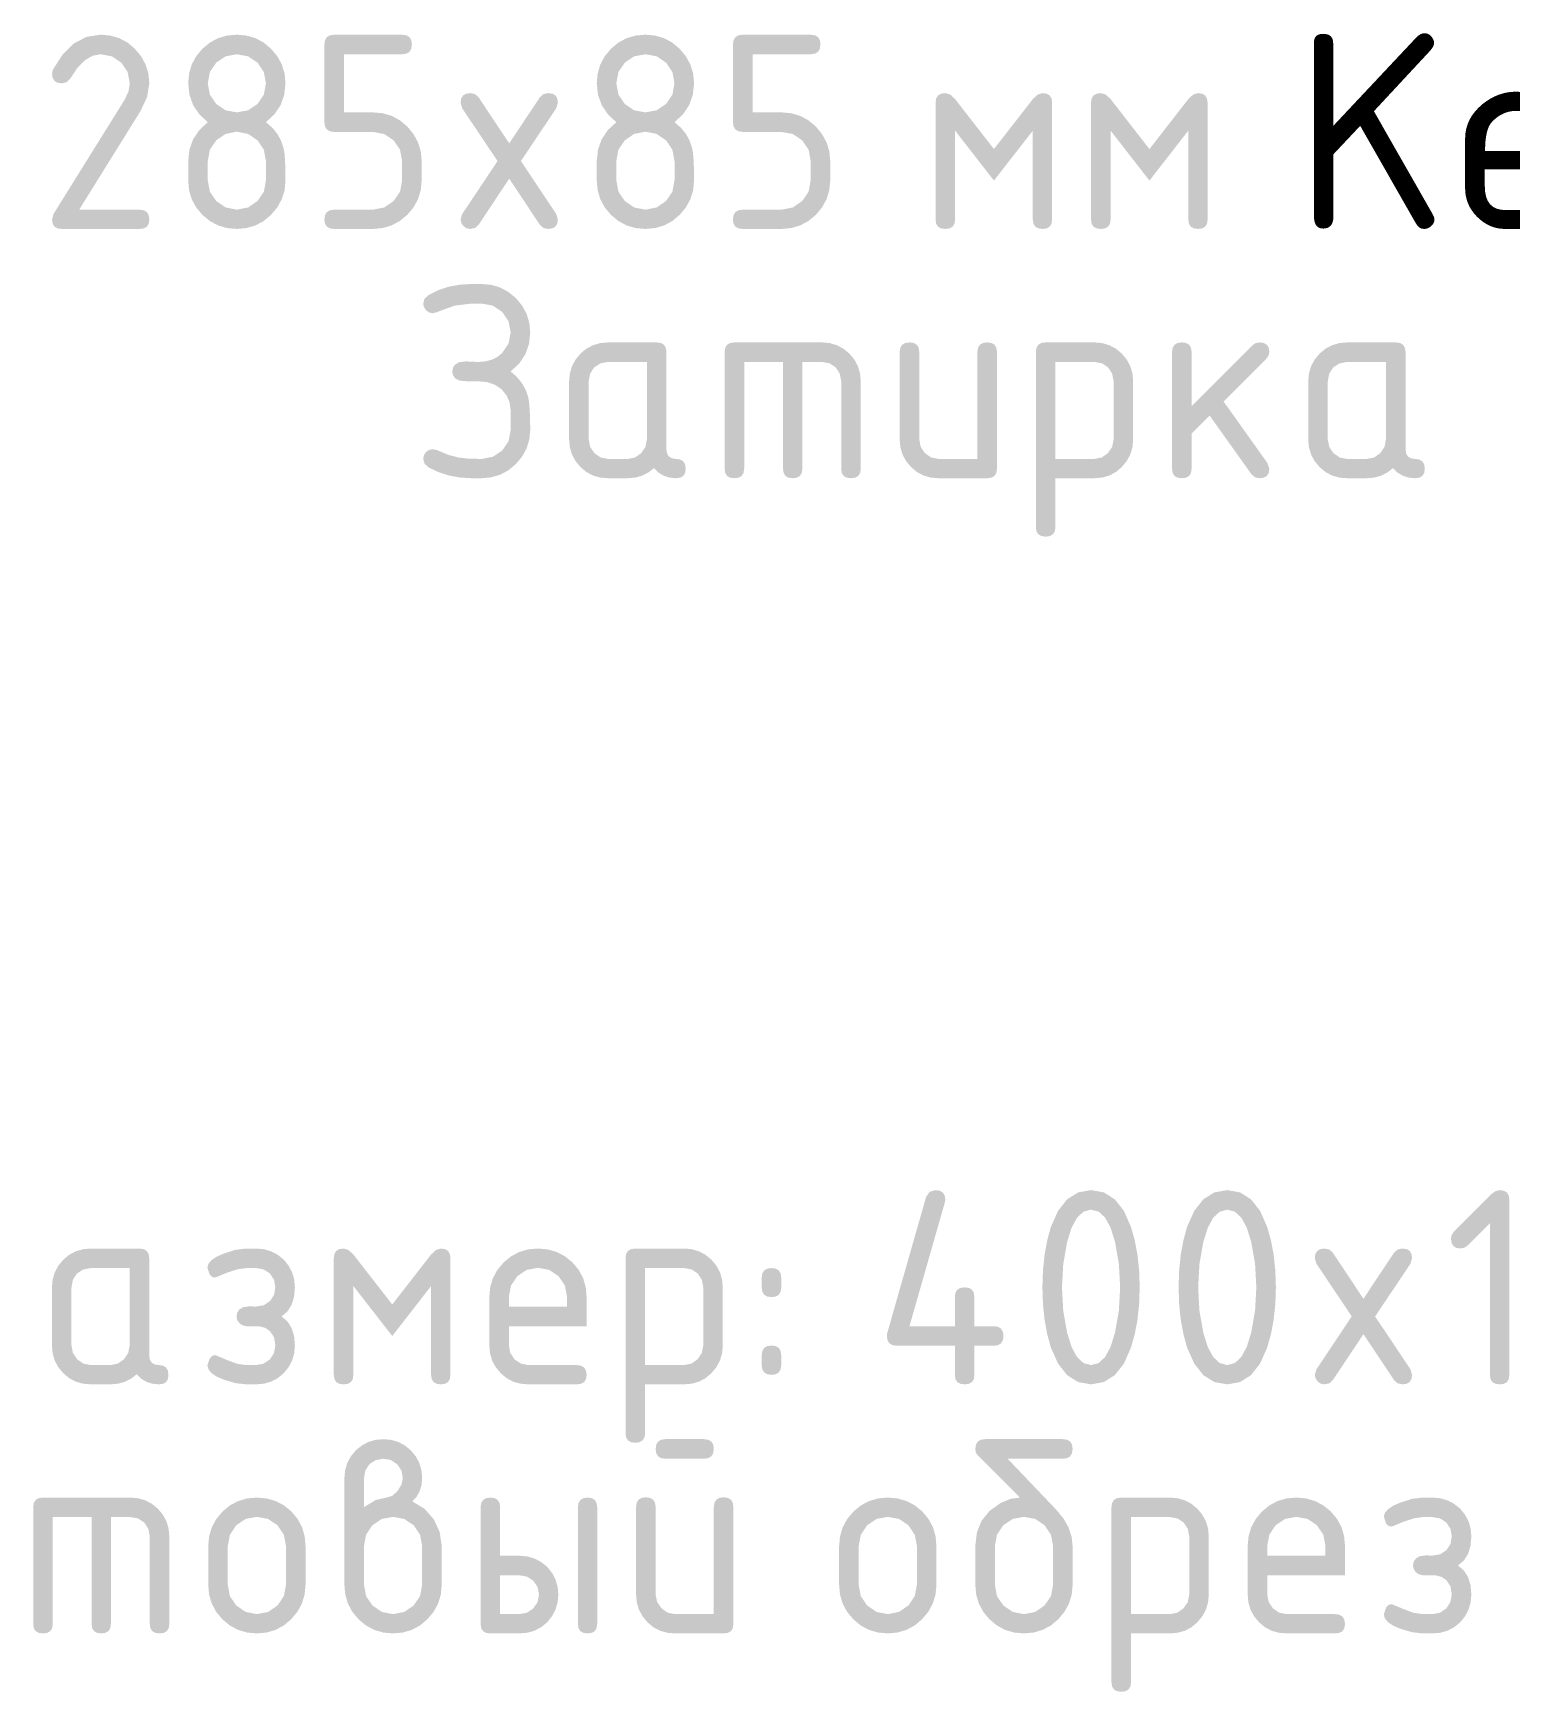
# Model space of a CAD drawing. Header units: millimetres. Extents: x 0 to 1189, y 0 to 841.
# Drawn here: x 1061.45 to 1084.46, y 331.33 to 357.18 of the extents above; entities that cross this region are included whole.
import ezdxf

# ---------------------------------------------------------------- set-up
doc = ezdxf.new("R2010")
doc.units = ezdxf.units.MM

msp = doc.modelspace()

# ---------------------------------------------------------------- hatches: boundary and pattern name
h = msp.add_hatch(color=7)
h.dxf.hatch_style = 2
h.paths.add_polyline_path([(1062.503213, 357.154589), (1062.65379, 357.141076), (1062.793773, 357.100226), (1062.92187, 357.031573), (1063.03679, 356.934654), (1063.134165, 356.817805), (1063.204359, 356.689432), (1063.246854, 356.549174), (1063.261134, 356.396668), (1063.226063, 356.180316), (1063.121126, 355.960657), (1062.168626, 354.428278), (1063.108448, 354.428278), (1063.175326, 354.41877), (1063.223032, 354.390245), (1063.251617, 354.342702), (1063.261134, 354.276143), (1063.251617, 354.209954), (1063.223032, 354.163764), (1063.175326, 354.136694), (1063.108448, 354.127866), (1061.897979, 354.127866), (1061.831101, 354.136694), (1061.783395, 354.163764), (1061.754809, 354.209954), (1061.745292, 354.276143), (1061.770648, 354.364889), (1062.880245, 356.146968), (1062.937295, 356.270371), (1062.956312, 356.396668), (1062.923997, 356.572092), (1062.825123, 356.718578), (1062.678224, 356.817452), (1062.503213, 356.849767), (1062.376124, 356.825987), (1062.255029, 356.754614), (1062.139515, 356.635594), (1062.029168, 356.468877), (1061.974529, 356.41541), (1061.897979, 356.396668), (1061.831101, 356.406263), (1061.783395, 356.434978), (1061.754809, 356.482709), (1061.745292, 356.549355), (1061.75797, 356.608335), (1061.911389, 356.847399), (1062.08615, 357.018095), (1062.283132, 357.120474)])
h = msp.add_hatch(color=7)
h.paths.add_polyline_path([(1064.624858, 354.428278), (1064.799869, 354.462798), (1064.946768, 354.563877), (1065.045642, 354.708916), (1065.077957, 354.885787), (1065.077957, 355.186199), (1065.045642, 355.36121), (1064.946768, 355.508109), (1064.799869, 355.608913), (1064.624858, 355.643157), (1064.449847, 355.608913), (1064.302948, 355.508109), (1064.204074, 355.362864), (1064.171759, 355.186199), (1064.171759, 354.885787), (1064.204074, 354.708916), (1064.302948, 354.563877), (1064.449847, 354.462798)])
h.paths.add_polyline_path([(1064.624858, 354.127866), (1064.472361, 354.141457), (1064.332163, 354.182436), (1064.203954, 354.251114), (1064.087423, 354.347801), (1063.990418, 354.464581), (1063.921576, 354.592472), (1063.880537, 354.731421), (1063.866937, 354.881377), (1063.866937, 355.186199), (1063.88604, 355.364716), (1063.943281, 355.525404), (1064.038555, 355.667798), (1064.171759, 355.791434), (1064.038555, 355.915302), (1063.943281, 356.057671), (1063.88604, 356.21823), (1063.866937, 356.396668), (1063.880537, 356.549174), (1063.921576, 356.689432), (1063.990418, 356.817805), (1064.087423, 356.934654), (1064.203954, 357.031573), (1064.332163, 357.100226), (1064.472361, 357.141076), (1064.624858, 357.154589), (1064.775435, 357.141076), (1064.915418, 357.100226), (1065.043515, 357.031573), (1065.158435, 356.934654), (1065.25581, 356.817805), (1065.326004, 356.689432), (1065.368499, 356.549174), (1065.382779, 356.396668), (1065.363676, 356.21823), (1065.306436, 356.057671), (1065.211162, 355.915302), (1065.077957, 355.791434), (1065.178141, 355.704316), (1065.256827, 355.607535), (1065.314842, 355.501141), (1065.353014, 355.385188), (1065.366501, 355.308251), (1065.375751, 355.198395), (1065.381074, 355.055983), (1065.382779, 354.881377), (1065.368499, 354.731421), (1065.326004, 354.592472), (1065.25581, 354.464581), (1065.158435, 354.347801), (1065.043515, 354.251114), (1064.915418, 354.182436), (1064.775435, 354.141457)])
h.paths.add_polyline_path([(1064.624858, 355.94412), (1064.799869, 355.976435), (1064.946768, 356.07531), (1065.045642, 356.221726), (1065.077957, 356.396668), (1065.045642, 356.572092), (1064.946768, 356.718578), (1064.799869, 356.817452), (1064.624858, 356.849767), (1064.449847, 356.817452), (1064.302948, 356.718578), (1064.204074, 356.572092), (1064.171759, 356.396668), (1064.204074, 356.221726), (1064.302948, 356.07531), (1064.449847, 355.976435)])
h = msp.add_hatch(color=7)
h.dxf.hatch_style = 2
h.paths.add_polyline_path([(1065.988582, 355.791434), (1065.988582, 357.002454), (1065.998099, 357.069013), (1066.026685, 357.116555), (1066.074391, 357.145081), (1066.141269, 357.154589), (1067.199602, 357.154589), (1067.266161, 357.145081), (1067.313704, 357.116555), (1067.342229, 357.069013), (1067.351737, 357.002454), (1067.342229, 356.935576), (1067.313704, 356.88787), (1067.266161, 356.859284), (1067.199602, 356.849767), (1066.293404, 356.849767), (1066.293404, 355.94412), (1066.746503, 355.94412), (1066.89708, 355.930521), (1067.037062, 355.889481), (1067.16516, 355.82064), (1067.280079, 355.723634), (1067.377455, 355.604624), (1067.447649, 355.475587), (1067.490144, 355.336216), (1067.504424, 355.186199), (1067.504424, 354.885787), (1067.490144, 354.733281), (1067.447649, 354.593023), (1067.377455, 354.46465), (1067.280079, 354.347801), (1067.163299, 354.251114), (1067.035409, 354.182436), (1066.89646, 354.141457), (1066.746503, 354.127866), (1066.141269, 354.127866), (1066.074391, 354.136694), (1066.026685, 354.163764), (1065.998099, 354.209954), (1065.988582, 354.276143), (1065.998099, 354.342702), (1066.026685, 354.390245), (1066.074391, 354.41877), (1066.141269, 354.428278), (1066.746503, 354.428278), (1066.921514, 354.462798), (1067.068413, 354.563877), (1067.167287, 354.708916), (1067.199602, 354.885787), (1067.199602, 355.186199), (1067.167287, 355.36121), (1067.068413, 355.508109), (1066.921514, 355.606983), (1066.746503, 355.639298), (1066.141269, 355.639298), (1066.074391, 355.648807), (1066.026685, 355.677332), (1065.998099, 355.724875)])
h = msp.add_hatch(color=7)
h.paths.add_polyline_path([(1070.989793, 354.428278), (1071.164804, 354.462798), (1071.311703, 354.563877), (1071.410577, 354.708916), (1071.442892, 354.885787), (1071.442892, 355.186199), (1071.410577, 355.36121), (1071.311703, 355.508109), (1071.164804, 355.608913), (1070.989793, 355.643157), (1070.814782, 355.608913), (1070.667883, 355.508109), (1070.569009, 355.362864), (1070.536694, 355.186199), (1070.536694, 354.885787), (1070.569009, 354.708916), (1070.667883, 354.563877), (1070.814782, 354.462798)])
h.paths.add_polyline_path([(1070.989793, 354.127866), (1070.837296, 354.141457), (1070.697098, 354.182436), (1070.568888, 354.251114), (1070.452358, 354.347801), (1070.355353, 354.464581), (1070.286511, 354.592472), (1070.245471, 354.731421), (1070.231872, 354.881377), (1070.231872, 355.186199), (1070.250975, 355.364716), (1070.308215, 355.525404), (1070.403489, 355.667798), (1070.536694, 355.791434), (1070.403489, 355.915302), (1070.308215, 356.057671), (1070.250975, 356.21823), (1070.231872, 356.396668), (1070.245471, 356.549174), (1070.286511, 356.689432), (1070.355353, 356.817805), (1070.452358, 356.934654), (1070.568888, 357.031573), (1070.697098, 357.100226), (1070.837296, 357.141076), (1070.989793, 357.154589), (1071.140369, 357.141076), (1071.280352, 357.100226), (1071.40845, 357.031573), (1071.523369, 356.934654), (1071.620745, 356.817805), (1071.690939, 356.689432), (1071.733434, 356.549174), (1071.747714, 356.396668), (1071.728611, 356.21823), (1071.671371, 356.057671), (1071.576097, 355.915302), (1071.442892, 355.791434), (1071.543075, 355.704316), (1071.621761, 355.607535), (1071.679777, 355.501141), (1071.717948, 355.385188), (1071.731436, 355.308251), (1071.740686, 355.198395), (1071.746009, 355.055983), (1071.747714, 354.881377), (1071.733434, 354.731421), (1071.690939, 354.592472), (1071.620745, 354.464581), (1071.523369, 354.347801), (1071.40845, 354.251114), (1071.280352, 354.182436), (1071.140369, 354.141457)])
h.paths.add_polyline_path([(1070.989793, 355.94412), (1071.164804, 355.976435), (1071.311703, 356.07531), (1071.410577, 356.221726), (1071.442892, 356.396668), (1071.410577, 356.572092), (1071.311703, 356.718578), (1071.164804, 356.817452), (1070.989793, 356.849767), (1070.814782, 356.817452), (1070.667883, 356.718578), (1070.569009, 356.572092), (1070.536694, 356.396668), (1070.569009, 356.221726), (1070.667883, 356.07531), (1070.814782, 355.976435)])
h = msp.add_hatch(color=7)
h.dxf.hatch_style = 2
h.paths.add_polyline_path([(1072.353517, 355.791434), (1072.353517, 357.002454), (1072.363034, 357.069013), (1072.39162, 357.116555), (1072.439326, 357.145081), (1072.506203, 357.154589), (1073.564537, 357.154589), (1073.631096, 357.145081), (1073.678638, 357.116555), (1073.707164, 357.069013), (1073.716672, 357.002454), (1073.707164, 356.935576), (1073.678638, 356.88787), (1073.631096, 356.859284), (1073.564537, 356.849767), (1072.658339, 356.849767), (1072.658339, 355.94412), (1073.111438, 355.94412), (1073.262014, 355.930521), (1073.401997, 355.889481), (1073.530094, 355.82064), (1073.645014, 355.723634), (1073.74239, 355.604624), (1073.812584, 355.475587), (1073.855079, 355.336216), (1073.869359, 355.186199), (1073.869359, 354.885787), (1073.855079, 354.733281), (1073.812584, 354.593023), (1073.74239, 354.46465), (1073.645014, 354.347801), (1073.528234, 354.251114), (1073.400344, 354.182436), (1073.261394, 354.141457), (1073.111438, 354.127866), (1072.506203, 354.127866), (1072.439326, 354.136694), (1072.39162, 354.163764), (1072.363034, 354.209954), (1072.353517, 354.276143), (1072.363034, 354.342702), (1072.39162, 354.390245), (1072.439326, 354.41877), (1072.506203, 354.428278), (1073.111438, 354.428278), (1073.286449, 354.462798), (1073.433348, 354.563877), (1073.532222, 354.708916), (1073.564537, 354.885787), (1073.564537, 355.186199), (1073.532222, 355.36121), (1073.433348, 355.508109), (1073.286449, 355.606983), (1073.111438, 355.639298), (1072.506203, 355.639298), (1072.439326, 355.648807), (1072.39162, 355.677332), (1072.363034, 355.724875)])
h = msp.add_hatch(color=7)
h.dxf.hatch_style = 2
h.paths.add_polyline_path([(1069.050049, 355.186199), (1069.600713, 354.360479), (1069.626069, 354.276143), (1069.616552, 354.209954), (1069.587966, 354.163764), (1069.54026, 354.136694), (1069.473382, 354.127866), (1069.400484, 354.143645), (1069.346603, 354.191256), (1068.868148, 354.911143), (1068.389693, 354.191256), (1068.335812, 354.143645), (1068.262914, 354.127866), (1068.205243, 354.137926), (1068.15708, 354.17031), (1068.122492, 354.220126), (1068.110227, 354.276143), (1068.135583, 354.360479), (1068.686247, 355.186199), (1068.135583, 356.00751), (1068.110227, 356.096256), (1068.119744, 356.160584), (1068.14833, 356.206981), (1068.196036, 356.235085), (1068.262914, 356.244533), (1068.335812, 356.228754), (1068.389693, 356.181143), (1068.868148, 355.461256), (1069.346603, 356.181143), (1069.400484, 356.228754), (1069.473382, 356.244533), (1069.54026, 356.235705), (1069.587966, 356.208635), (1069.616552, 356.162445), (1069.626069, 356.096256), (1069.600713, 356.00751)])
h = msp.add_hatch(color=7)
h.dxf.hatch_style = 2
h.paths.add_polyline_path([(1076.419497, 354.881377), (1075.814263, 355.660245), (1075.814263, 354.276143), (1075.804754, 354.209954), (1075.776229, 354.163764), (1075.728687, 354.136694), (1075.662127, 354.127866), (1075.59525, 354.136694), (1075.547544, 354.163764), (1075.518958, 354.209954), (1075.509441, 354.276143), (1075.509441, 356.096256), (1075.518958, 356.160584), (1075.547544, 356.206981), (1075.59525, 356.235085), (1075.662127, 356.244533), (1075.738195, 356.221726), (1075.814263, 356.151377), (1076.419497, 355.37251), (1077.025283, 356.151377), (1077.101351, 356.221726), (1077.177418, 356.244533), (1077.241747, 356.235085), (1077.288144, 356.206981), (1077.316247, 356.160584), (1077.325695, 356.096256), (1077.325695, 354.276143), (1077.316247, 354.209954), (1077.288144, 354.163764), (1077.241747, 354.136694), (1077.177418, 354.127866), (1077.110859, 354.136694), (1077.063317, 354.163764), (1077.034791, 354.209954), (1077.025283, 354.276143), (1077.025283, 355.660245)])
h = msp.add_hatch(color=7)
h.dxf.hatch_style = 2
h.paths.add_polyline_path([(1078.84185, 354.881377), (1078.236615, 355.660245), (1078.236615, 354.276143), (1078.227107, 354.209954), (1078.198582, 354.163764), (1078.151039, 354.136694), (1078.08448, 354.127866), (1078.017602, 354.136694), (1077.969896, 354.163764), (1077.94131, 354.209954), (1077.931793, 354.276143), (1077.931793, 356.096256), (1077.94131, 356.160584), (1077.969896, 356.206981), (1078.017602, 356.235085), (1078.08448, 356.244533), (1078.160548, 356.221726), (1078.236615, 356.151377), (1078.84185, 355.37251), (1079.447635, 356.151377), (1079.523703, 356.221726), (1079.599771, 356.244533), (1079.664099, 356.235085), (1079.710496, 356.206981), (1079.7386, 356.160584), (1079.748048, 356.096256), (1079.748048, 354.276143), (1079.7386, 354.209954), (1079.710496, 354.163764), (1079.664099, 354.136694), (1079.599771, 354.127866), (1079.533212, 354.136694), (1079.485669, 354.163764), (1079.457144, 354.209954), (1079.447635, 354.276143), (1079.447635, 355.660245)])
h = msp.add_hatch(color=7)
h.dxf.hatch_style = 2
h.paths.add_polyline_path([(1068.285219, 352.965675), (1068.017949, 352.93336), (1067.747785, 352.834486), (1067.679985, 352.81354), (1067.622314, 352.825529), (1067.574152, 352.859842), (1067.539563, 352.911312), (1067.527298, 352.965675), (1067.549623, 353.04319), (1067.616595, 353.101274), (1067.768042, 353.175852), (1067.930237, 353.228674), (1068.102767, 353.260102), (1068.285219, 353.270498), (1068.437355, 353.270498), (1068.587544, 353.256984), (1068.726467, 353.216134), (1068.854229, 353.147482), (1068.970931, 353.050563), (1069.068539, 352.933714), (1069.138707, 352.805341), (1069.181073, 352.665082), (1069.195276, 352.512577), (1069.17625, 352.334138), (1069.119139, 352.173579), (1069.023891, 352.031211), (1068.890454, 351.907342), (1068.988777, 351.820224), (1069.06767, 351.723443), (1069.126718, 351.61705), (1069.16551, 351.501096), (1069.17737, 351.424159), (1069.186801, 351.314303), (1069.193028, 351.171892), (1069.195276, 350.997286), (1069.181073, 350.847329), (1069.138707, 350.70838), (1069.068539, 350.580489), (1068.970931, 350.463709), (1068.854229, 350.367023), (1068.726467, 350.298345), (1068.587544, 350.257365), (1068.437355, 350.243774), (1068.285219, 350.243774), (1068.105248, 350.25411), (1067.933544, 350.285116), (1067.770522, 350.336792), (1067.616595, 350.409139), (1067.549623, 350.468601), (1067.527298, 350.544187), (1067.539563, 350.604063), (1067.574152, 350.65443), (1067.622314, 350.686814), (1067.679985, 350.696873), (1067.747785, 350.679786), (1067.922658, 350.606819), (1068.081821, 350.565684), (1068.228169, 350.550181), (1068.437355, 350.544187), (1068.612779, 350.578155), (1068.759265, 350.675376), (1068.858139, 350.822275), (1068.890454, 350.997286), (1068.890454, 351.302108), (1068.875226, 351.419034), (1068.831474, 351.526452), (1068.752771, 351.62661), (1068.650813, 351.698087), (1068.525911, 351.740935), (1068.378375, 351.755207), (1068.285219, 351.755207), (1068.200332, 351.755207), (1068.093121, 351.765266), (1068.027251, 351.79765), (1067.992662, 351.847535), (1067.980397, 351.907342), (1067.992662, 351.967218), (1068.027251, 352.017585), (1068.090434, 352.051898), (1068.192064, 352.063887), (1068.28081, 352.060029), (1068.382785, 352.055619), (1068.496111, 352.064327), (1068.595691, 352.090139), (1068.681836, 352.132591), (1068.754855, 352.191218), (1068.856141, 352.339288), (1068.890454, 352.512577), (1068.858139, 352.688001), (1068.759265, 352.834486), (1068.611125, 352.93336), (1068.437355, 352.965675)])
h = msp.add_hatch(color=7)
h.paths.add_polyline_path([(1071.012351, 352.055619), (1070.407117, 352.055619), (1070.289364, 352.033846), (1070.191041, 351.970732), (1070.127926, 351.872478), (1070.106153, 351.755207), (1070.106153, 350.849009), (1070.128478, 350.733391), (1070.19545, 350.633484), (1070.293222, 350.566511), (1070.407117, 350.544187), (1070.711388, 350.544187), (1070.826936, 350.566511), (1070.923055, 350.633484), (1070.990027, 350.731738), (1071.012351, 350.849009)])
h.paths.add_polyline_path([(1071.617586, 350.392051), (1071.608138, 350.325862), (1071.580034, 350.279672), (1071.533637, 350.252602), (1071.469309, 350.243774), (1071.366912, 350.253352), (1071.275212, 350.282359), (1071.193744, 350.331211), (1071.122043, 350.40032), (1071.032376, 350.331211), (1070.934286, 350.282359), (1070.82741, 350.253352), (1070.711388, 350.243774), (1070.407117, 350.243774), (1070.284704, 350.254239), (1070.172368, 350.286149), (1070.070471, 350.34028), (1069.979374, 350.417407), (1069.901558, 350.510425), (1069.845911, 350.612537), (1069.812485, 350.724985), (1069.801331, 350.849009), (1069.801331, 351.755207), (1069.812485, 351.87737), (1069.845911, 351.990024), (1069.901558, 352.093171), (1069.979374, 352.186808), (1070.070471, 352.262075), (1070.172368, 352.316413), (1070.284704, 352.349357), (1070.407117, 352.360441), (1071.164487, 352.360441), (1071.231365, 352.350993), (1071.279071, 352.32289), (1071.307656, 352.276493), (1071.317173, 352.212164), (1071.317173, 350.696873), (1071.326682, 350.629995), (1071.355207, 350.58229), (1071.40275, 350.553704), (1071.469309, 350.544187), (1071.533637, 350.534678), (1071.580034, 350.506153), (1071.608138, 350.458611)])
h = msp.add_hatch(color=7)
h.dxf.hatch_style = 2
h.paths.add_polyline_path([(1072.376287, 352.360441), (1073.739443, 352.360441), (1073.860917, 352.349357), (1073.972055, 352.316413), (1074.073686, 352.262075), (1074.166634, 352.186808), (1074.244451, 352.093171), (1074.300097, 351.990024), (1074.333523, 351.87737), (1074.344677, 351.755207), (1074.344677, 350.392051), (1074.33516, 350.325862), (1074.306574, 350.279672), (1074.258868, 350.252602), (1074.19199, 350.243774), (1074.125431, 350.252602), (1074.077889, 350.279672), (1074.049363, 350.325862), (1074.039855, 350.392051), (1074.039855, 351.755207), (1074.018082, 351.872478), (1073.954968, 351.970732), (1073.856714, 352.0355), (1073.739443, 352.055619), (1073.434621, 352.055619), (1073.434621, 350.392051), (1073.425103, 350.325862), (1073.396518, 350.279672), (1073.348812, 350.252602), (1073.281934, 350.243774), (1073.217838, 350.252602), (1073.171415, 350.279672), (1073.143183, 350.325862), (1073.133657, 350.392051), (1073.133657, 352.055619), (1072.528423, 352.055619), (1072.528423, 350.392051), (1072.518914, 350.325862), (1072.490389, 350.279672), (1072.442846, 350.252602), (1072.376287, 350.243774), (1072.309409, 350.252602), (1072.261703, 350.279672), (1072.233118, 350.325862), (1072.223601, 350.392051), (1072.223601, 352.212164), (1072.233118, 352.276493), (1072.261703, 352.32289), (1072.309409, 352.350993)])
h = msp.add_hatch(color=7)
h.dxf.hatch_style = 2
h.paths.add_polyline_path([(1076.466655, 352.212164), (1076.466655, 350.392051), (1076.457138, 350.325862), (1076.428552, 350.279672), (1076.380846, 350.252602), (1076.313968, 350.243774), (1075.556598, 350.243774), (1075.434185, 350.254239), (1075.321849, 350.286149), (1075.219952, 350.34028), (1075.128855, 350.417407), (1075.051039, 350.510425), (1074.995392, 350.612537), (1074.961966, 350.724985), (1074.950813, 350.849009), (1074.950813, 352.212164), (1074.96033, 352.276493), (1074.988915, 352.32289), (1075.036621, 352.350993), (1075.103499, 352.360441), (1075.170058, 352.350993), (1075.217601, 352.32289), (1075.246126, 352.276493), (1075.255635, 352.212164), (1075.255635, 350.849009), (1075.277959, 350.733391), (1075.344932, 350.633484), (1075.442703, 350.566511), (1075.556598, 350.544187), (1076.161833, 350.544187), (1076.161833, 352.212164), (1076.171341, 352.276493), (1076.199866, 352.32289), (1076.247409, 352.350993), (1076.313968, 352.360441), (1076.380846, 352.350993), (1076.428552, 352.32289), (1076.457138, 352.276493)])
h = msp.add_hatch(color=7)
h.paths.add_polyline_path([(1077.072374, 352.212164), (1077.081891, 352.276493), (1077.110477, 352.32289), (1077.158183, 352.350993), (1077.225061, 352.360441), (1077.982431, 352.360441), (1078.104843, 352.349357), (1078.217179, 352.316413), (1078.319077, 352.262075), (1078.410174, 352.186808), (1078.48799, 352.093171), (1078.543637, 351.990024), (1078.577063, 351.87737), (1078.588216, 351.755207), (1078.588216, 350.849009), (1078.577063, 350.726846), (1078.543637, 350.614191), (1078.48799, 350.511045), (1078.410174, 350.417407), (1078.319077, 350.34028), (1078.217179, 350.286149), (1078.104843, 350.254239), (1077.982431, 350.243774), (1077.377196, 350.243774), (1077.377196, 349.481995), (1077.367688, 349.417666), (1077.339162, 349.37127), (1077.29162, 349.343166), (1077.225061, 349.333718), (1077.158183, 349.343166), (1077.110477, 349.37127), (1077.081891, 349.417666), (1077.072374, 349.481995)])
h.paths.add_polyline_path([(1077.377196, 352.055619), (1077.377196, 350.544187), (1077.982431, 350.544187), (1078.097979, 350.566511), (1078.194097, 350.633484), (1078.26107, 350.731738), (1078.283394, 350.849009), (1078.283394, 351.755207), (1078.261621, 351.872478), (1078.198507, 351.970732), (1078.100184, 352.0355), (1077.982431, 352.055619)])
h = msp.add_hatch(color=7)
h.dxf.hatch_style = 2
h.paths.add_polyline_path([(1079.498758, 351.365498), (1080.451258, 352.317998), (1080.497767, 352.350381), (1080.557091, 352.360441), (1080.623969, 352.350993), (1080.671675, 352.32289), (1080.700261, 352.276493), (1080.709778, 352.212164), (1080.697513, 352.154493), (1080.662924, 352.106331), (1079.998159, 351.437707), (1080.680012, 350.480797), (1080.709778, 350.392051), (1080.700261, 350.325862), (1080.671675, 350.279672), (1080.623969, 350.252602), (1080.557091, 350.243774), (1080.484193, 350.259553), (1080.430312, 350.307164), (1079.778224, 351.22163), (1079.498758, 350.938306), (1079.498758, 350.392051), (1079.489249, 350.325862), (1079.460724, 350.279672), (1079.413182, 350.252602), (1079.346622, 350.243774), (1079.279744, 350.252602), (1079.232038, 350.279672), (1079.203453, 350.325862), (1079.193936, 350.392051), (1079.193936, 352.212164), (1079.203453, 352.276493), (1079.232038, 352.32289), (1079.279744, 352.350993), (1079.346622, 352.360441), (1079.413182, 352.350993), (1079.460724, 352.32289), (1079.489249, 352.276493), (1079.498758, 352.212164)])
h = msp.add_hatch(color=7)
h.paths.add_polyline_path([(1082.526517, 352.055619), (1081.921283, 352.055619), (1081.80353, 352.033846), (1081.705206, 351.970732), (1081.642092, 351.872478), (1081.620319, 351.755207), (1081.620319, 350.849009), (1081.642644, 350.733391), (1081.709616, 350.633484), (1081.807388, 350.566511), (1081.921283, 350.544187), (1082.225554, 350.544187), (1082.341102, 350.566511), (1082.43722, 350.633484), (1082.504193, 350.731738), (1082.526517, 350.849009)])
h.paths.add_polyline_path([(1083.131752, 350.392051), (1083.122303, 350.325862), (1083.0942, 350.279672), (1083.047803, 350.252602), (1082.983475, 350.243774), (1082.881078, 350.253352), (1082.789378, 350.282359), (1082.70791, 350.331211), (1082.636209, 350.40032), (1082.546542, 350.331211), (1082.448451, 350.282359), (1082.341576, 350.253352), (1082.225554, 350.243774), (1081.921283, 350.243774), (1081.79887, 350.254239), (1081.686534, 350.286149), (1081.584637, 350.34028), (1081.49354, 350.417407), (1081.415724, 350.510425), (1081.360077, 350.612537), (1081.326651, 350.724985), (1081.315497, 350.849009), (1081.315497, 351.755207), (1081.326651, 351.87737), (1081.360077, 351.990024), (1081.415724, 352.093171), (1081.49354, 352.186808), (1081.584637, 352.262075), (1081.686534, 352.316413), (1081.79887, 352.349357), (1081.921283, 352.360441), (1082.678653, 352.360441), (1082.745531, 352.350993), (1082.793237, 352.32289), (1082.821822, 352.276493), (1082.831339, 352.212164), (1082.831339, 350.696873), (1082.840848, 350.629995), (1082.869373, 350.58229), (1082.916915, 350.553704), (1082.983475, 350.544187), (1083.047803, 350.534678), (1083.0942, 350.506153), (1083.122303, 350.458611)])
h = msp.add_hatch(color=7)
h.dxf.hatch_style = 2
h.paths.add_polyline_path([(1074.751919, 336.879089), (1074.756329, 336.921532), (1075.361564, 339.042609), (1075.415238, 339.124326), (1075.509841, 339.1523), (1075.5764, 339.142792), (1075.623942, 339.114267), (1075.652467, 339.066724), (1075.661976, 339.000165), (1075.653708, 338.957721), (1075.103595, 337.031775), (1075.810253, 337.031775), (1075.810253, 337.488733), (1075.81977, 337.554689), (1075.848356, 337.600905), (1075.896062, 337.628104), (1075.962939, 337.63701), (1076.029499, 337.628104), (1076.077041, 337.600905), (1076.105566, 337.554689), (1076.115075, 337.488733), (1076.115075, 337.031775), (1076.419897, 337.031775), (1076.484225, 337.022181), (1076.530622, 336.993466), (1076.558726, 336.945734), (1076.568174, 336.879089), (1076.558726, 336.812529), (1076.530622, 336.764987), (1076.484225, 336.736462), (1076.419897, 336.726953), (1076.115075, 336.726953), (1076.115075, 336.273854), (1076.105566, 336.207665), (1076.077041, 336.161475), (1076.029499, 336.134405), (1075.962939, 336.125577), (1075.896062, 336.134405), (1075.848356, 336.161475), (1075.81977, 336.207665), (1075.810253, 336.273854), (1075.810253, 336.726953), (1074.904606, 336.726953), (1074.837728, 336.736462), (1074.790022, 336.764987), (1074.761437, 336.812529)])
h = msp.add_hatch(color=7)
h.paths.add_polyline_path([(1078.385397, 337.63701), (1078.365829, 338.003706), (1078.30492, 338.348077), (1078.236543, 338.567263), (1078.151889, 338.723248), (1078.050594, 338.816498), (1077.932298, 338.847478), (1077.81563, 338.816429), (1077.714155, 338.722697), (1077.628596, 338.565403), (1077.559677, 338.343668), (1077.498768, 337.998193), (1077.4792, 337.63701), (1077.498768, 337.273897), (1077.559677, 336.9298), (1077.628053, 336.709926), (1077.712708, 336.552425), (1077.814002, 336.457659), (1077.932298, 336.42599), (1078.050594, 336.457659), (1078.151889, 336.552425), (1078.236543, 336.709926), (1078.30492, 336.9298), (1078.365829, 337.273897)])
h.paths.add_polyline_path([(1078.690219, 337.63701), (1078.681512, 337.375889), (1078.6557, 337.132648), (1078.613247, 336.907597), (1078.554621, 336.701046), (1078.443818, 336.448813), (1078.302371, 336.269031), (1078.131468, 336.161389), (1077.932298, 336.125577), (1077.731432, 336.161389), (1077.560228, 336.269031), (1077.418376, 336.448813), (1077.305567, 336.701046), (1077.249489, 336.907597), (1077.208346, 337.132648), (1077.183016, 337.375889), (1077.174377, 337.63701), (1077.183016, 337.900439), (1077.208346, 338.144954), (1077.249489, 338.370453), (1077.305567, 338.576832), (1077.418376, 338.829297), (1077.560228, 339.009053), (1077.731432, 339.116566), (1077.932298, 339.1523), (1078.131468, 339.116566), (1078.302371, 339.009053), (1078.443818, 338.829297), (1078.554621, 338.576832), (1078.613247, 338.368593), (1078.6557, 338.143301), (1078.681512, 337.899819)])
h = msp.add_hatch(color=7)
h.paths.add_polyline_path([(1080.507148, 337.63701), (1080.48758, 338.003706), (1080.42667, 338.348077), (1080.358294, 338.567263), (1080.273639, 338.723248), (1080.172345, 338.816498), (1080.054049, 338.847478), (1079.937381, 338.816429), (1079.835905, 338.722697), (1079.750346, 338.565403), (1079.681427, 338.343668), (1079.620518, 337.998193), (1079.60095, 337.63701), (1079.620518, 337.273897), (1079.681427, 336.9298), (1079.749804, 336.709926), (1079.834458, 336.552425), (1079.935753, 336.457659), (1080.054049, 336.42599), (1080.172345, 336.457659), (1080.273639, 336.552425), (1080.358294, 336.709926), (1080.42667, 336.9298), (1080.48758, 337.273897)])
h.paths.add_polyline_path([(1080.81197, 337.63701), (1080.803262, 337.375889), (1080.77745, 337.132648), (1080.734998, 336.907597), (1080.676371, 336.701046), (1080.565568, 336.448813), (1080.424121, 336.269031), (1080.253218, 336.161389), (1080.054049, 336.125577), (1079.853183, 336.161389), (1079.681979, 336.269031), (1079.540127, 336.448813), (1079.427317, 336.701046), (1079.37124, 336.907597), (1079.330096, 337.132648), (1079.304766, 337.375889), (1079.296128, 337.63701), (1079.304766, 337.900439), (1079.330096, 338.144954), (1079.37124, 338.370453), (1079.427317, 338.576832), (1079.540127, 338.829297), (1079.681979, 339.009053), (1079.853183, 339.116566), (1080.054049, 339.1523), (1080.253218, 339.116566), (1080.424121, 339.009053), (1080.565568, 338.829297), (1080.676371, 338.576832), (1080.734998, 338.368593), (1080.77745, 338.143301), (1080.803262, 337.899819)])
h = msp.add_hatch(color=7)
h.dxf.hatch_style = 2
h.paths.add_polyline_path([(1084.145414, 338.635812), (1083.798149, 338.288546), (1083.749986, 338.25444), (1083.692315, 338.242244), (1083.625437, 338.251752), (1083.577731, 338.280278), (1083.549146, 338.32782), (1083.539629, 338.394379), (1083.549688, 338.452257), (1083.582072, 338.500213), (1084.174629, 339.09332), (1084.236089, 339.137073), (1084.29755, 339.1523), (1084.364109, 339.142792), (1084.411651, 339.114267), (1084.440177, 339.066724), (1084.449685, 339.000165), (1084.449685, 336.273854), (1084.440177, 336.207665), (1084.411651, 336.161475), (1084.364109, 336.134405), (1084.29755, 336.125577), (1084.23099, 336.134405), (1084.183448, 336.161475), (1084.154923, 336.207665), (1084.145414, 336.273854)])
h = msp.add_hatch(color=7)
h.paths.add_polyline_path([(1062.954652, 337.937422), (1062.349418, 337.937422), (1062.231665, 337.915649), (1062.133342, 337.852535), (1062.070228, 337.754281), (1062.048455, 337.63701), (1062.048455, 336.730812), (1062.070779, 336.615194), (1062.137751, 336.515287), (1062.235523, 336.448314), (1062.349418, 336.42599), (1062.653689, 336.42599), (1062.769237, 336.448314), (1062.865356, 336.515287), (1062.932328, 336.613541), (1062.954652, 336.730812)])
h.paths.add_polyline_path([(1063.559887, 336.273854), (1063.550439, 336.207665), (1063.522335, 336.161475), (1063.475938, 336.134405), (1063.41161, 336.125577), (1063.309213, 336.135155), (1063.217513, 336.164162), (1063.136045, 336.213014), (1063.064344, 336.282122), (1062.974677, 336.213014), (1062.876587, 336.164162), (1062.769711, 336.135155), (1062.653689, 336.125577), (1062.349418, 336.125577), (1062.227005, 336.136042), (1062.114669, 336.167952), (1062.012772, 336.222083), (1061.921675, 336.29921), (1061.843859, 336.392228), (1061.788212, 336.49434), (1061.754786, 336.606788), (1061.743632, 336.730812), (1061.743632, 337.63701), (1061.754786, 337.759173), (1061.788212, 337.871827), (1061.843859, 337.974973), (1061.921675, 338.068611), (1062.012772, 338.143878), (1062.114669, 338.198216), (1062.227005, 338.231159), (1062.349418, 338.242244), (1063.106788, 338.242244), (1063.173666, 338.232796), (1063.221372, 338.204692), (1063.249957, 338.158296), (1063.259475, 338.093967), (1063.259475, 336.578676), (1063.268983, 336.511798), (1063.297508, 336.464092), (1063.345051, 336.435507), (1063.41161, 336.42599), (1063.475938, 336.416481), (1063.522335, 336.387956), (1063.550439, 336.340413)])
h = msp.add_hatch(color=7)
h.dxf.hatch_style = 2
h.paths.add_polyline_path([(1065.224424, 336.730812), (1065.204856, 336.856764), (1065.143946, 336.951298), (1065.068016, 337.005592), (1064.966455, 337.031775), (1064.771876, 337.031775), (1064.709244, 337.046865), (1064.666043, 337.078077), (1064.631454, 337.12624), (1064.619189, 337.183911), (1064.631454, 337.245233), (1064.666043, 337.294154), (1064.725436, 337.32826), (1064.813768, 337.340456), (1064.860622, 337.340456), (1064.911334, 337.336046), (1065.04521, 337.35837), (1065.143946, 337.425343), (1065.204856, 337.520014), (1065.224424, 337.63701), (1065.204373, 337.754281), (1065.140088, 337.852535), (1065.041558, 337.917303), (1064.924011, 337.937422), (1064.771876, 337.937422), (1064.631523, 337.918405), (1064.462644, 337.861354), (1064.381745, 337.828075), (1064.323945, 337.804303), (1064.290019, 337.790041), (1064.238851, 337.798309), (1064.200266, 337.839857), (1064.16609, 337.94569), (1064.181929, 338.004489), (1064.229136, 338.060136), (1064.307245, 338.112579), (1064.415791, 338.161767), (1064.606443, 338.222676), (1064.771876, 338.242244), (1064.924011, 338.242244), (1065.046175, 338.231159), (1065.158829, 338.198216), (1065.261975, 338.143878), (1065.355613, 338.068611), (1065.431112, 337.974973), (1065.485424, 337.871827), (1065.518239, 337.759173), (1065.529246, 337.63701), (1065.516473, 337.489396), (1065.477914, 337.364365), (1065.413206, 337.262381), (1065.321989, 337.183911), (1065.413206, 337.10544), (1065.477914, 337.003457), (1065.516473, 336.878425), (1065.529246, 336.730812), (1065.518239, 336.608649), (1065.485424, 336.495994), (1065.431112, 336.392848), (1065.355613, 336.29921), (1065.261975, 336.222083), (1065.158829, 336.167952), (1065.046175, 336.136042), (1064.924011, 336.125577), (1064.771876, 336.125577), (1064.60286, 336.144594), (1064.411932, 336.201645), (1064.303756, 336.250901), (1064.227, 336.303827), (1064.181249, 336.360783), (1064.16609, 336.422131), (1064.200266, 336.527964), (1064.239333, 336.567859), (1064.284602, 336.582535), (1064.298305, 336.577781), (1064.33304, 336.563518), (1064.389169, 336.539747), (1064.467054, 336.506467), (1064.632074, 336.445558), (1064.771876, 336.42599), (1064.924011, 336.42599), (1065.041558, 336.448314), (1065.140088, 336.515287), (1065.202926, 336.613541)])
h = msp.add_hatch(color=7)
h.dxf.hatch_style = 2
h.paths.add_polyline_path([(1067.045426, 336.879089), (1066.440191, 337.657956), (1066.440191, 336.273854), (1066.430683, 336.207665), (1066.402158, 336.161475), (1066.354615, 336.134405), (1066.288056, 336.125577), (1066.221178, 336.134405), (1066.173472, 336.161475), (1066.144886, 336.207665), (1066.135369, 336.273854), (1066.135369, 338.093967), (1066.144886, 338.158296), (1066.173472, 338.204692), (1066.221178, 338.232796), (1066.288056, 338.242244), (1066.364124, 338.219437), (1066.440191, 338.149089), (1067.045426, 337.370221), (1067.651211, 338.149089), (1067.727279, 338.219437), (1067.803347, 338.242244), (1067.867675, 338.232796), (1067.914072, 338.204692), (1067.942176, 338.158296), (1067.951624, 338.093967), (1067.951624, 336.273854), (1067.942176, 336.207665), (1067.914072, 336.161475), (1067.867675, 336.134405), (1067.803347, 336.125577), (1067.736788, 336.134405), (1067.689245, 336.161475), (1067.66072, 336.207665), (1067.651211, 336.273854), (1067.651211, 337.657956)])
h = msp.add_hatch(color=7)
h.paths.add_polyline_path([(1069.315748, 337.941832), (1069.140737, 337.909517), (1068.993839, 337.810642), (1068.894964, 337.663744), (1068.862649, 337.488733), (1068.862649, 337.336046), (1069.768847, 337.336046), (1069.768847, 337.488733), (1069.736532, 337.663744), (1069.637658, 337.810642), (1069.490759, 337.909517)])
h.paths.add_polyline_path([(1068.862649, 337.031775), (1068.862649, 336.730812), (1068.884974, 336.615194), (1068.951946, 336.515287), (1069.049718, 336.448314), (1069.163613, 336.42599), (1069.920983, 336.42599), (1069.987861, 336.416481), (1070.035567, 336.387956), (1070.064152, 336.340413), (1070.073669, 336.273854), (1070.064152, 336.207665), (1070.035567, 336.161475), (1069.987861, 336.134405), (1069.920983, 336.125577), (1069.163613, 336.125577), (1069.0412, 336.136042), (1068.928864, 336.167952), (1068.826967, 336.222083), (1068.73587, 336.29921), (1068.658054, 336.392228), (1068.602407, 336.49434), (1068.568981, 336.606788), (1068.557827, 336.730812), (1068.557827, 337.484323), (1068.571427, 337.636829), (1068.612467, 337.777087), (1068.681308, 337.90546), (1068.778313, 338.022309), (1068.894844, 338.118996), (1069.023053, 338.187674), (1069.163251, 338.228653), (1069.315748, 338.242244), (1069.468245, 338.228713), (1069.608444, 338.188156), (1069.736653, 338.120623), (1069.853183, 338.026168), (1069.950189, 337.909637), (1070.01903, 337.781428), (1070.06007, 337.64123), (1070.073669, 337.488733), (1070.073669, 337.031775)])
h = msp.add_hatch(color=7)
h.paths.add_polyline_path([(1070.679578, 338.093967), (1070.689095, 338.158296), (1070.71768, 338.204692), (1070.765386, 338.232796), (1070.832264, 338.242244), (1071.589634, 338.242244), (1071.712047, 338.231159), (1071.824383, 338.198216), (1071.92628, 338.143878), (1072.017377, 338.068611), (1072.095193, 337.974973), (1072.15084, 337.871827), (1072.184266, 337.759173), (1072.19542, 337.63701), (1072.19542, 336.730812), (1072.184266, 336.608649), (1072.15084, 336.495994), (1072.095193, 336.392848), (1072.017377, 336.29921), (1071.92628, 336.222083), (1071.824383, 336.167952), (1071.712047, 336.136042), (1071.589634, 336.125577), (1070.9844, 336.125577), (1070.9844, 335.363798), (1070.974891, 335.299469), (1070.946366, 335.253072), (1070.898824, 335.224969), (1070.832264, 335.215521), (1070.765386, 335.224969), (1070.71768, 335.253072), (1070.689095, 335.299469), (1070.679578, 335.363798)])
h.paths.add_polyline_path([(1070.9844, 337.937422), (1070.9844, 336.42599), (1071.589634, 336.42599), (1071.705183, 336.448314), (1071.801301, 336.515287), (1071.868273, 336.613541), (1071.890598, 336.730812), (1071.890598, 337.63701), (1071.868825, 337.754281), (1071.805711, 337.852535), (1071.707387, 337.917303), (1071.589634, 337.937422)])
h = msp.add_hatch(color=7)
h.dxf.hatch_style = 2
h.paths.add_polyline_path([(1082.3577, 337.183911), (1082.908364, 336.35819), (1082.93372, 336.273854), (1082.924203, 336.207665), (1082.895617, 336.161475), (1082.847912, 336.134405), (1082.781034, 336.125577), (1082.708135, 336.141356), (1082.654254, 336.188967), (1082.175799, 336.908854), (1081.697344, 336.188967), (1081.643463, 336.141356), (1081.570565, 336.125577), (1081.512894, 336.135637), (1081.464732, 336.168021), (1081.430143, 336.217837), (1081.417878, 336.273854), (1081.443234, 336.35819), (1081.993898, 337.183911), (1081.443234, 338.005221), (1081.417878, 338.093967), (1081.427395, 338.158296), (1081.455981, 338.204692), (1081.503687, 338.232796), (1081.570565, 338.242244), (1081.643463, 338.226465), (1081.697344, 338.178854), (1082.175799, 337.458967), (1082.654254, 338.178854), (1082.708135, 338.226465), (1082.781034, 338.242244), (1082.847912, 338.233416), (1082.895617, 338.206346), (1082.924203, 338.160156), (1082.93372, 338.093967), (1082.908364, 338.005221)])
h = msp.add_hatch(color=7)
h.paths.add_polyline_path([(1072.801328, 336.578676), (1072.810845, 336.645236), (1072.839431, 336.692778), (1072.887137, 336.721303), (1072.954015, 336.730812), (1073.020574, 336.721303), (1073.068116, 336.692778), (1073.096642, 336.645236), (1073.10615, 336.578676), (1073.10615, 336.42599), (1073.096642, 336.35943), (1073.068116, 336.311888), (1073.020574, 336.283363), (1072.954015, 336.273854), (1072.887137, 336.283363), (1072.839431, 336.311888), (1072.810845, 336.35943), (1072.801328, 336.42599)])
h.paths.add_polyline_path([(1072.801328, 337.789145), (1072.810845, 337.853474), (1072.839431, 337.89987), (1072.887137, 337.927974), (1072.954015, 337.937422), (1073.020574, 337.927974), (1073.068116, 337.89987), (1073.096642, 337.853474), (1073.10615, 337.789145), (1073.10615, 337.63701), (1073.096642, 337.570132), (1073.068116, 337.522426), (1073.020574, 337.49384), (1072.954015, 337.484323), (1072.887137, 337.49384), (1072.839431, 337.522426), (1072.810845, 337.570132), (1072.801328, 337.63701)])
h = msp.add_hatch(color=7)
h.paths.add_polyline_path([(1066.605314, 334.213403), (1066.789213, 334.324128), (1066.956989, 334.36168), (1067.048353, 334.389172), (1067.130622, 334.467513), (1067.191049, 334.567008), (1067.210548, 334.666502), (1067.1885, 334.784049), (1067.121803, 334.882578), (1067.023548, 334.946864), (1066.906277, 334.966914), (1066.788524, 334.94521), (1066.690201, 334.882578), (1066.627087, 334.784049), (1066.605314, 334.666502)])
h.paths.add_polyline_path([(1067.358825, 334.302149), (1067.54679, 334.188116), (1067.693413, 334.023234), (1067.785052, 333.823556), (1067.816334, 333.608169), (1067.816334, 332.998525), (1067.802054, 332.847948), (1067.759559, 332.707965), (1067.689365, 332.579868), (1067.591989, 332.464948), (1067.477069, 332.368262), (1067.348972, 332.299584), (1067.208989, 332.258604), (1067.058413, 332.245013), (1066.905916, 332.258604), (1066.765717, 332.299584), (1066.637508, 332.368262), (1066.520978, 332.464948), (1066.423973, 332.581728), (1066.355131, 332.709619), (1066.314091, 332.848568), (1066.300492, 332.998525), (1066.300492, 334.666502), (1066.311645, 334.788665), (1066.345071, 334.90132), (1066.400718, 335.004466), (1066.478534, 335.098104), (1066.571492, 335.173603), (1066.673182, 335.227915), (1066.784485, 335.260729), (1066.906277, 335.271736), (1067.02844, 335.260669), (1067.141095, 335.227433), (1067.244241, 335.171975), (1067.337879, 335.094245), (1067.413146, 335.002838), (1067.467483, 334.900837), (1067.500427, 334.788605), (1067.511512, 334.666502), (1067.501995, 334.557715), (1067.473409, 334.460554), (1067.425703, 334.37528)])
h.paths.add_polyline_path([(1067.511512, 333.002934), (1067.511512, 333.608169), (1067.479197, 333.781733), (1067.380322, 333.930078), (1067.233424, 334.028953), (1067.058413, 334.061268), (1066.883402, 334.028953), (1066.736503, 333.930078), (1066.637629, 333.781733), (1066.605314, 333.608169), (1066.605314, 333.002934), (1066.637629, 332.826063), (1066.736503, 332.681025), (1066.883402, 332.579946), (1067.058413, 332.545426), (1067.233424, 332.579946), (1067.380322, 332.681025), (1067.479197, 332.82751)])
h = msp.add_hatch(color=7)
h.paths.add_polyline_path([(1072.360081, 334.213403), (1072.360081, 332.39329), (1072.350564, 332.327101), (1072.321978, 332.280911), (1072.274272, 332.253841), (1072.207394, 332.245013), (1071.450025, 332.245013), (1071.327612, 332.255478), (1071.215276, 332.287388), (1071.113379, 332.341519), (1071.022282, 332.418646), (1070.944465, 332.512284), (1070.888819, 332.61543), (1070.855393, 332.728085), (1070.844239, 332.850248), (1070.844239, 334.213403), (1070.853756, 334.280281), (1070.882342, 334.327987), (1070.930048, 334.356573), (1070.996926, 334.36609), (1071.063485, 334.356573), (1071.111027, 334.327987), (1071.139553, 334.280281), (1071.149061, 334.213403), (1071.149061, 332.850248), (1071.171385, 332.735113), (1071.238358, 332.638581), (1071.33613, 332.568232), (1071.450025, 332.545426), (1072.055259, 332.545426), (1072.055259, 334.213403), (1072.064767, 334.280281), (1072.093293, 334.327987), (1072.140835, 334.356573), (1072.207394, 334.36609), (1072.274272, 334.356573), (1072.321978, 334.327987), (1072.350564, 334.280281)])
h.paths.add_polyline_path([(1071.902572, 334.966914), (1071.297338, 334.966914), (1071.233009, 334.976431), (1071.186613, 335.005017), (1071.158509, 335.052723), (1071.149061, 335.119601), (1071.158509, 335.18616), (1071.186613, 335.233703), (1071.233009, 335.262228), (1071.297338, 335.271736), (1071.902572, 335.271736), (1071.96945, 335.262228), (1072.017156, 335.233703), (1072.045742, 335.18616), (1072.055259, 335.119601), (1072.045742, 335.052723), (1072.017156, 335.005017), (1071.96945, 334.976431)])
h = msp.add_hatch(color=7)
h.paths.add_polyline_path([(1077.645016, 333.603759), (1077.645016, 332.998525), (1077.630736, 332.848568), (1077.588241, 332.709619), (1077.518047, 332.581728), (1077.420672, 332.464948), (1077.305752, 332.368262), (1077.177655, 332.299584), (1077.037672, 332.258604), (1076.887095, 332.245013), (1076.734598, 332.258604), (1076.5944, 332.299584), (1076.466191, 332.368262), (1076.34966, 332.464948), (1076.252655, 332.581728), (1076.183813, 332.709619), (1076.142774, 332.848568), (1076.129174, 332.998525), (1076.129174, 333.608169), (1076.153781, 333.819146), (1076.227635, 334.001185), (1076.350789, 334.153872), (1076.523293, 334.276793), (1076.678253, 334.341561), (1076.823705, 334.36168), (1076.15894, 335.030304), (1076.136202, 335.065444), (1076.129174, 335.119601), (1076.138691, 335.18616), (1076.167277, 335.233703), (1076.214983, 335.262228), (1076.281861, 335.271736), (1077.496739, 335.271736), (1077.561068, 335.262228), (1077.607465, 335.233703), (1077.635568, 335.18616), (1077.645016, 335.119601), (1077.635568, 335.052723), (1077.607465, 335.005017), (1077.561068, 334.976431), (1077.496739, 334.966914), (1076.632985, 334.966914), (1077.395316, 334.167101), (1077.503862, 334.03443), (1077.581971, 333.896592), (1077.629177, 333.753173)])
h.paths.add_polyline_path([(1077.340194, 333.002934), (1077.340194, 333.608169), (1077.307879, 333.781733), (1077.209005, 333.930078), (1077.062106, 334.028953), (1076.887095, 334.061268), (1076.712084, 334.028953), (1076.565185, 333.930078), (1076.466311, 333.781733), (1076.433996, 333.608169), (1076.433996, 333.002934), (1076.466311, 332.826063), (1076.565185, 332.681025), (1076.712084, 332.579946), (1076.887095, 332.545426), (1077.062106, 332.579946), (1077.209005, 332.681025), (1077.307879, 332.82751)])
h = msp.add_hatch(color=7)
h.dxf.hatch_style = 2
h.paths.add_polyline_path([(1061.604488, 334.36168), (1062.967644, 334.36168), (1063.089118, 334.350595), (1063.200256, 334.317652), (1063.301887, 334.263314), (1063.394835, 334.188047), (1063.472652, 334.09441), (1063.528298, 333.991263), (1063.561724, 333.878609), (1063.572878, 333.756446), (1063.572878, 332.39329), (1063.563361, 332.327101), (1063.534775, 332.280911), (1063.487069, 332.253841), (1063.420191, 332.245013), (1063.353632, 332.253841), (1063.30609, 332.280911), (1063.277564, 332.327101), (1063.268056, 332.39329), (1063.268056, 333.756446), (1063.246283, 333.873717), (1063.183169, 333.971971), (1063.084915, 334.036739), (1062.967644, 334.056858), (1062.662822, 334.056858), (1062.662822, 332.39329), (1062.653304, 332.327101), (1062.624719, 332.280911), (1062.577013, 332.253841), (1062.510135, 332.245013), (1062.446039, 332.253841), (1062.399616, 332.280911), (1062.371384, 332.327101), (1062.361858, 332.39329), (1062.361858, 334.056858), (1061.756624, 334.056858), (1061.756624, 332.39329), (1061.747115, 332.327101), (1061.71859, 332.280911), (1061.671047, 332.253841), (1061.604488, 332.245013), (1061.53761, 332.253841), (1061.489904, 332.280911), (1061.461319, 332.327101), (1061.451802, 332.39329), (1061.451802, 334.213403), (1061.461319, 334.277732), (1061.489904, 334.324128), (1061.53761, 334.352232)])
h = msp.add_hatch(color=7)
h.paths.add_polyline_path([(1064.178972, 332.998525), (1064.178972, 333.603759), (1064.192571, 333.756265), (1064.233611, 333.896523), (1064.302453, 334.024896), (1064.399458, 334.141745), (1064.515988, 334.238432), (1064.644198, 334.30711), (1064.784396, 334.348089), (1064.936893, 334.36168), (1065.08939, 334.348149), (1065.229588, 334.307592), (1065.357797, 334.24006), (1065.474328, 334.145604), (1065.571333, 334.029004), (1065.640175, 333.900313), (1065.681214, 333.758806), (1065.694814, 333.603759), (1065.694814, 332.998525), (1065.680534, 332.848568), (1065.638039, 332.709619), (1065.567845, 332.581728), (1065.470469, 332.464948), (1065.35555, 332.368262), (1065.227452, 332.299584), (1065.087469, 332.258604), (1064.936893, 332.245013), (1064.784396, 332.258604), (1064.644198, 332.299584), (1064.515988, 332.368262), (1064.399458, 332.464948), (1064.302453, 332.581728), (1064.233611, 332.709619), (1064.192571, 332.848568)])
h.paths.add_polyline_path([(1065.389992, 333.002934), (1065.389992, 333.608169), (1065.357677, 333.781733), (1065.258803, 333.930078), (1065.111904, 334.028953), (1064.936893, 334.061268), (1064.761882, 334.028953), (1064.614983, 333.930078), (1064.516109, 333.781733), (1064.483794, 333.608169), (1064.483794, 333.002934), (1064.516109, 332.826063), (1064.614983, 332.681025), (1064.761882, 332.579946), (1064.936893, 332.545426), (1065.111904, 332.579946), (1065.258803, 332.681025), (1065.357677, 332.82751)])
h = msp.add_hatch(color=7)
h.paths.add_polyline_path([(1069.633032, 332.850248), (1069.621947, 332.728085), (1069.589003, 332.61543), (1069.534665, 332.512284), (1069.459399, 332.418646), (1069.365761, 332.341519), (1069.262615, 332.287388), (1069.14996, 332.255478), (1069.027797, 332.245013), (1068.574698, 332.245013), (1068.50782, 332.253841), (1068.460114, 332.280911), (1068.431529, 332.327101), (1068.422012, 332.39329), (1068.422012, 334.213403), (1068.431529, 334.277732), (1068.460114, 334.324128), (1068.50782, 334.352232), (1068.574698, 334.36168), (1068.641257, 334.352232), (1068.6888, 334.324128), (1068.717325, 334.277732), (1068.726834, 334.213403), (1068.726834, 333.455482), (1069.027797, 333.455482), (1069.14996, 333.444484), (1069.262615, 333.411729), (1069.365761, 333.357581), (1069.459399, 333.282401), (1069.534665, 333.188677), (1069.589003, 333.085341), (1069.621947, 332.972497)])
h.paths.add_polyline_path([(1069.332068, 332.850248), (1069.310019, 332.967794), (1069.243322, 333.066324), (1069.145068, 333.129438), (1069.027797, 333.151211), (1068.726834, 333.151211), (1068.726834, 332.545426), (1069.027797, 332.545426), (1069.145068, 332.56775), (1069.243322, 332.634723), (1069.310019, 332.732977)])
h.paths.add_polyline_path([(1069.937854, 334.213403), (1069.947362, 334.277732), (1069.975887, 334.324128), (1070.02343, 334.352232), (1070.089989, 334.36168), (1070.154318, 334.352232), (1070.200714, 334.324128), (1070.228818, 334.277732), (1070.238266, 334.213403), (1070.238266, 332.39329), (1070.228818, 332.327101), (1070.200714, 332.280911), (1070.154318, 332.253841), (1070.089989, 332.245013), (1070.02343, 332.253841), (1069.975887, 332.280911), (1069.947362, 332.327101), (1069.937854, 332.39329)])
h = msp.add_hatch(color=7)
h.paths.add_polyline_path([(1074.007654, 332.998525), (1074.007654, 333.603759), (1074.021254, 333.756265), (1074.062294, 333.896523), (1074.131135, 334.024896), (1074.22814, 334.141745), (1074.344671, 334.238432), (1074.47288, 334.30711), (1074.613078, 334.348089), (1074.765575, 334.36168), (1074.918072, 334.348149), (1075.058271, 334.307592), (1075.18648, 334.24006), (1075.30301, 334.145604), (1075.400015, 334.029004), (1075.468857, 333.900313), (1075.509897, 333.758806), (1075.523496, 333.603759), (1075.523496, 332.998525), (1075.509216, 332.848568), (1075.466721, 332.709619), (1075.396527, 332.581728), (1075.299152, 332.464948), (1075.184232, 332.368262), (1075.056135, 332.299584), (1074.916152, 332.258604), (1074.765575, 332.245013), (1074.613078, 332.258604), (1074.47288, 332.299584), (1074.344671, 332.368262), (1074.22814, 332.464948), (1074.131135, 332.581728), (1074.062294, 332.709619), (1074.021254, 332.848568)])
h.paths.add_polyline_path([(1075.218674, 333.002934), (1075.218674, 333.608169), (1075.186359, 333.781733), (1075.087485, 333.930078), (1074.940586, 334.028953), (1074.765575, 334.061268), (1074.590564, 334.028953), (1074.443666, 333.930078), (1074.344791, 333.781733), (1074.312476, 333.608169), (1074.312476, 333.002934), (1074.344791, 332.826063), (1074.443666, 332.681025), (1074.590564, 332.579946), (1074.765575, 332.545426), (1074.940586, 332.579946), (1075.087485, 332.681025), (1075.186359, 332.82751)])
h = msp.add_hatch(color=7)
h.paths.add_polyline_path([(1078.250694, 334.213403), (1078.260211, 334.277732), (1078.288797, 334.324128), (1078.336503, 334.352232), (1078.403381, 334.36168), (1079.16075, 334.36168), (1079.283163, 334.350595), (1079.395499, 334.317652), (1079.497397, 334.263314), (1079.588493, 334.188047), (1079.66631, 334.09441), (1079.721956, 333.991263), (1079.755383, 333.878609), (1079.766536, 333.756446), (1079.766536, 332.850248), (1079.755383, 332.728085), (1079.721956, 332.61543), (1079.66631, 332.512284), (1079.588493, 332.418646), (1079.497397, 332.341519), (1079.395499, 332.287388), (1079.283163, 332.255478), (1079.16075, 332.245013), (1078.555516, 332.245013), (1078.555516, 331.483234), (1078.546008, 331.418905), (1078.517482, 331.372508), (1078.46994, 331.344405), (1078.403381, 331.334957), (1078.336503, 331.344405), (1078.288797, 331.372508), (1078.260211, 331.418905), (1078.250694, 331.483234)])
h.paths.add_polyline_path([(1078.555516, 334.056858), (1078.555516, 332.545426), (1079.16075, 332.545426), (1079.276299, 332.56775), (1079.372417, 332.634723), (1079.43939, 332.732977), (1079.461714, 332.850248), (1079.461714, 333.756446), (1079.439941, 333.873717), (1079.376827, 333.971971), (1079.278504, 334.036739), (1079.16075, 334.056858)])
h = msp.add_hatch(color=7)
h.paths.add_polyline_path([(1081.130135, 334.061268), (1080.955124, 334.028953), (1080.808225, 333.930078), (1080.709351, 333.78318), (1080.677036, 333.608169), (1080.677036, 333.455482), (1081.583234, 333.455482), (1081.583234, 333.608169), (1081.550919, 333.78318), (1081.452045, 333.930078), (1081.305146, 334.028953)])
h.paths.add_polyline_path([(1080.677036, 333.151211), (1080.677036, 332.850248), (1080.69936, 332.73463), (1080.766333, 332.634723), (1080.864105, 332.56775), (1080.977999, 332.545426), (1081.735369, 332.545426), (1081.802247, 332.535917), (1081.849953, 332.507392), (1081.878539, 332.45985), (1081.888056, 332.39329), (1081.878539, 332.327101), (1081.849953, 332.280911), (1081.802247, 332.253841), (1081.735369, 332.245013), (1080.977999, 332.245013), (1080.855587, 332.255478), (1080.743251, 332.287388), (1080.641353, 332.341519), (1080.550256, 332.418646), (1080.47244, 332.511664), (1080.416793, 332.613776), (1080.383367, 332.726224), (1080.372214, 332.850248), (1080.372214, 333.603759), (1080.385813, 333.756265), (1080.426853, 333.896523), (1080.495695, 334.024896), (1080.5927, 334.141745), (1080.70923, 334.238432), (1080.83744, 334.30711), (1080.977638, 334.348089), (1081.130135, 334.36168), (1081.282632, 334.348149), (1081.42283, 334.307592), (1081.551039, 334.24006), (1081.66757, 334.145604), (1081.764575, 334.029073), (1081.833417, 333.900864), (1081.874456, 333.760666), (1081.888056, 333.608169), (1081.888056, 333.151211)])
h = msp.add_hatch(color=7)
h.dxf.hatch_style = 2
h.paths.add_polyline_path([(1083.552067, 332.850248), (1083.532499, 332.9762), (1083.47159, 333.070734), (1083.39566, 333.125029), (1083.294098, 333.151211), (1083.099519, 333.151211), (1083.036887, 333.166301), (1082.993686, 333.197513), (1082.959097, 333.245676), (1082.946833, 333.303347), (1082.959097, 333.364669), (1082.993686, 333.41359), (1083.053079, 333.447696), (1083.141412, 333.459892), (1083.188265, 333.459892), (1083.238977, 333.455482), (1083.372853, 333.477806), (1083.47159, 333.544779), (1083.532499, 333.63945), (1083.552067, 333.756446), (1083.532017, 333.873717), (1083.467731, 333.971971), (1083.369201, 334.036739), (1083.251655, 334.056858), (1083.099519, 334.056858), (1082.959166, 334.037841), (1082.790287, 333.98079), (1082.709388, 333.947511), (1082.651588, 333.923739), (1082.617662, 333.909477), (1082.566494, 333.917745), (1082.527909, 333.959293), (1082.493734, 334.065126), (1082.509572, 334.123925), (1082.556779, 334.179572), (1082.634888, 334.232015), (1082.743434, 334.281203), (1082.934086, 334.342112), (1083.099519, 334.36168), (1083.251655, 334.36168), (1083.373818, 334.350595), (1083.486472, 334.317652), (1083.589619, 334.263314), (1083.683256, 334.188047), (1083.758756, 334.09441), (1083.813067, 333.991263), (1083.845882, 333.878609), (1083.856889, 333.756446), (1083.844116, 333.608832), (1083.805557, 333.483801), (1083.74085, 333.381817), (1083.649632, 333.303347), (1083.74085, 333.224876), (1083.805557, 333.122893), (1083.844116, 332.997861), (1083.856889, 332.850248), (1083.845882, 332.728085), (1083.813067, 332.61543), (1083.758756, 332.512284), (1083.683256, 332.418646), (1083.589619, 332.341519), (1083.486472, 332.287388), (1083.373818, 332.255478), (1083.251655, 332.245013), (1083.099519, 332.245013), (1082.930503, 332.26403), (1082.739576, 332.321081), (1082.6314, 332.370337), (1082.554643, 332.423263), (1082.508892, 332.480219), (1082.493734, 332.541567), (1082.527909, 332.647401), (1082.566976, 332.687295), (1082.612245, 332.701971), (1082.625948, 332.697217), (1082.660683, 332.682954), (1082.716812, 332.659183), (1082.794697, 332.625903), (1082.959717, 332.564994), (1083.099519, 332.545426), (1083.251655, 332.545426), (1083.369201, 332.56775), (1083.467731, 332.634723), (1083.53057, 332.732977)])

# ---------------------------------------------------------------- texts
at = {"color": 7, "insert": (1081.094804, 357.168156), "char_height": 3.040288, "attachment_point": 1}
msp.add_mtext('{\\fGOSTCommon|b0|i0|c0;Kerama Marazzi }', dxfattribs=at)

doc.saveas('drawing.dxf')
